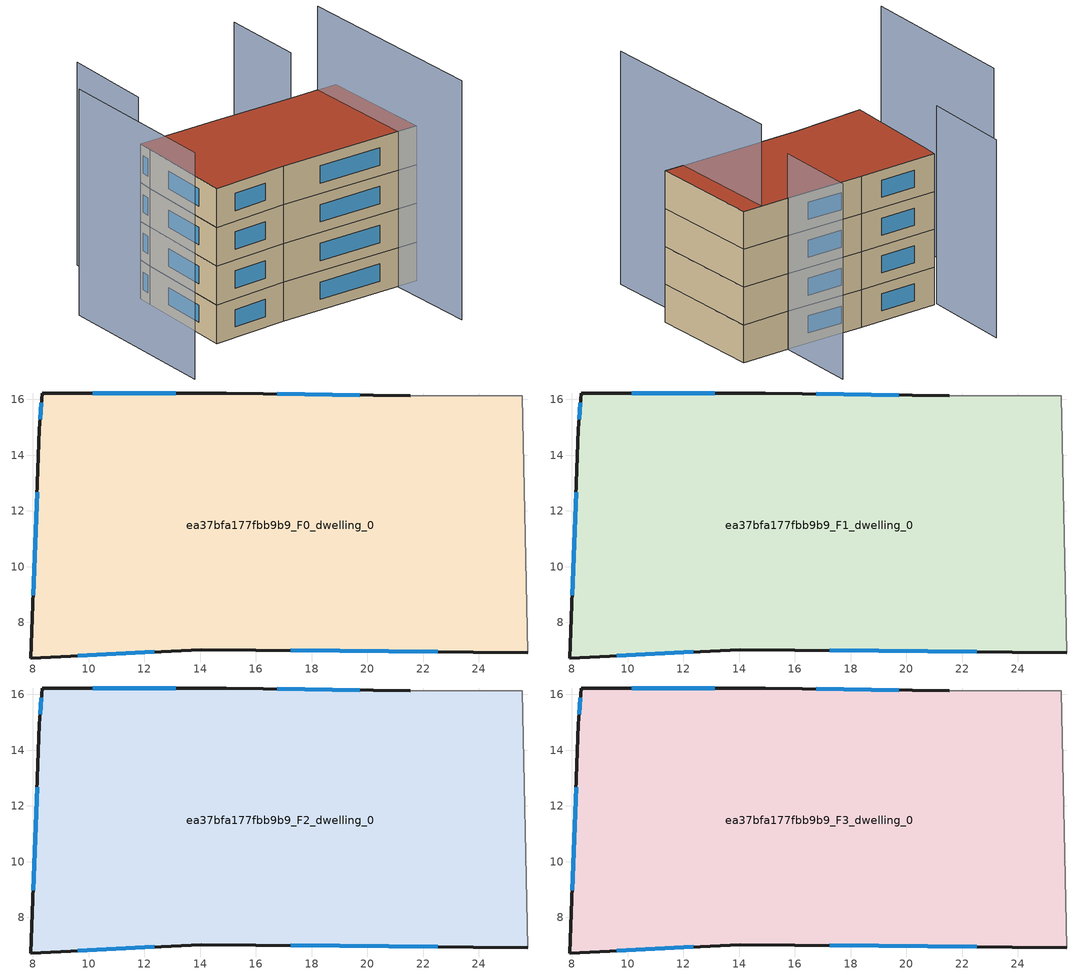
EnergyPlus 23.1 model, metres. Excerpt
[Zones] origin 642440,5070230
ea37bfa177fbb9b9_F0_dwelling_0
 floor ground (EU_floor_Construction): 25.55,16.13 25.75,6.92 14.04,7.02 7.93,6.72 8.24,14.93 8.34,16.23 14.94,16.23 21.55,16.13 z0
 wall outside (EU_wall_Construction): 21.55,16.13 14.94,16.23 8.34,16.23 8.24,14.93 7.93,6.72 14.04,7.02 25.75,6.92 z0:3
 wall adiabatic (EU_wall_Construction): 25.75,6.92 25.55,16.13 21.55,16.13 z0:3
 window (EU_Window_Construction): 17.26,6.99 22.53,6.95 / 9.61,6.81 12.36,6.94 / 8.15,12.67 8.02,8.98 / 8.31,15.87 8.26,15.29 / 13.13,16.23 10.15,16.23 / 19.73,16.16 16.76,16.2 z0.83:2.17
ea37bfa177fbb9b9_F1_dwelling_0
 floor to ea37bfa177fbb9b9_F0_dwelling_0 (EU_floor_Construction): 25.55,16.13 25.75,6.92 14.04,7.02 7.93,6.72 8.24,14.93 8.34,16.23 14.94,16.23 21.55,16.13 z3
 wall outside (EU_wall_Construction): 21.55,16.13 14.94,16.23 8.34,16.23 8.24,14.93 7.93,6.72 14.04,7.02 25.75,6.92 z3:6
 wall adiabatic (EU_wall_Construction): 25.75,6.92 25.55,16.13 21.55,16.13 z3:6
 window (EU_Window_Construction): 17.26,6.99 22.53,6.95 / 9.61,6.81 12.36,6.94 / 8.15,12.67 8.02,8.98 / 8.31,15.87 8.26,15.29 / 13.13,16.23 10.15,16.23 / 19.73,16.16 16.76,16.2 z3.83:5.17
ea37bfa177fbb9b9_F2_dwelling_0
 floor to ea37bfa177fbb9b9_F1_dwelling_0 (EU_floor_Construction): 25.55,16.13 25.75,6.92 14.04,7.02 7.93,6.72 8.24,14.93 8.34,16.23 14.94,16.23 21.55,16.13 z6
 wall outside (EU_wall_Construction): 21.55,16.13 14.94,16.23 8.34,16.23 8.24,14.93 7.93,6.72 14.04,7.02 25.75,6.92 z6:9
 wall adiabatic (EU_wall_Construction): 25.75,6.92 25.55,16.13 21.55,16.13 z6:9
 window (EU_Window_Construction): 17.26,6.99 22.53,6.95 / 9.61,6.81 12.36,6.94 / 8.15,12.67 8.02,8.98 / 8.31,15.87 8.26,15.29 / 13.13,16.23 10.15,16.23 / 19.73,16.16 16.76,16.2 z6.83:8.17
ea37bfa177fbb9b9_F3_dwelling_0
 floor to ea37bfa177fbb9b9_F2_dwelling_0 (EU_floor_Construction): 25.55,16.13 25.75,6.92 14.04,7.02 7.93,6.72 8.24,14.93 8.34,16.23 14.94,16.23 21.55,16.13 z9
 wall outside (EU_wall_Construction): 21.55,16.13 14.94,16.23 8.34,16.23 8.24,14.93 7.93,6.72 14.04,7.02 25.75,6.92 z9:12
 wall adiabatic (EU_wall_Construction): 25.75,6.92 25.55,16.13 21.55,16.13 z9:12
 window (EU_Window_Construction): 17.26,6.99 22.53,6.95 / 9.61,6.81 12.36,6.94 / 8.15,12.67 8.02,8.98 / 8.31,15.87 8.26,15.29 / 13.13,16.23 10.15,16.23 / 19.73,16.16 16.76,16.2 z9.83:11.17
 roof outside (EU_roof_Construction): 25.75,6.92 25.55,16.13 21.55,16.13 14.94,16.23 8.34,16.23 8.24,14.93 7.93,6.72 14.04,7.02 z12
shading: 24.24,-0.39 23.92,16.09 z0:18.5; 3.14,16.51 3.01,2.8 z0:17.5; 21.55,16.13 21.55,22.73 z0:15.5; 8.25,23.55 8.05,16.13 z0:15.7
[Building]
EU S2 Campaign: North Axis=0; Terrain=City; Solar Distribution=FullExterior
[Site:Location]
Lyon-Bron: Latitude=45.75; Longitude=5; Time Zone=1; Elevation=198
[SizingPeriod:WeatherFileDays]
AnnualSizingPeriod: Begin Month=1; Begin Day of Month=1; End Month=12; End Day of Month=31; Day of Week for Start Day=Monday; Use Weather File Daylight Saving Period=No; Use Weather File Rain and Snow Indicators=No
[MATERIAL]
EU_InternalMass_Material: Roughness=MediumRough; Thickness=0.1; Conductivity=1; Density=1800; Specific Heat=900; Thermal Absorptance=0.9; Solar Absorptance=0.7; Visible Absorptance=0.7
[MATERIAL:NOMASS] Roughness=MediumRough; Thermal Absorptance=0.9; Solar Absorptance=0.7; Visible Absorptance=0.7
Name | Thermal Resistance
EU_wall_NoMass | 0.87146
EU_roof_NoMass | 0.842276
EU_floor_NoMass | 0.496999
[WINDOWMATERIAL:SIMPLEGLAZINGSYSTEM]
EU_Window_SimpleGlazing: UFactor=2.2525; Solar Heat Gain Coefficient=0.76; Visible Transmittance=0.76
[CONSTRUCTION]
EU_wall_Construction: EU_wall_NoMass
EU_roof_Construction: EU_roof_NoMass
EU_floor_Construction: EU_floor_NoMass
EU_InternalMass_Construction: EU_InternalMass_Material
EU_Window_Construction: EU_Window_SimpleGlazing
[ZONE] Type=1; Multiplier=1; Ceiling Height=autocalculate; Floor Area=autocalculate; Part of Total Floor Area=Yes
Name | Volume
ea37bfa177fbb9b9_F0_dwelling_0 | 486.437
ea37bfa177fbb9b9_F1_dwelling_0; ea37bfa177fbb9b9_F2_dwelling_0; ea37bfa177fbb9b9_F3_dwelling_0 | 486.436
[INTERNALMASS] Construction=EU_InternalMass_Construction; Surface Area=162.145
Name | Zone or ZoneList
ea37bfa177fbb9b9_F0_dwelling_0_EU_InternalMass | ea37bfa177fbb9b9_F0_dwelling_0
ea37bfa177fbb9b9_F1_dwelling_0_EU_InternalMass | ea37bfa177fbb9b9_F1_dwelling_0
ea37bfa177fbb9b9_F2_dwelling_0_EU_InternalMass | ea37bfa177fbb9b9_F2_dwelling_0
ea37bfa177fbb9b9_F3_dwelling_0_EU_InternalMass | ea37bfa177fbb9b9_F3_dwelling_0
[OTHEREQUIPMENT] Fuel Type=Electricity; Design Level Calculation Method=Watts/Area; Power per Zone Floor Area=1; Fraction Latent=0; Fraction Radiant=0; Fraction Lost=0; Carbon Dioxide Generation Rate=0; EndUse Subcategory=EU_Step8_InternalGains
Name | Zone or ZoneList or Space or SpaceList | Schedule
EU_Step8_InternalGain_ea37bfa177fbb9b9_F0_dwelling_0_f000 | ea37bfa177fbb9b9_F0_dwelling_0 | EU_Step8_GainSchedule_ea37bfa177fbb9b9_F0_dwelling_0_f000
EU_Step8_InternalGain_ea37bfa177fbb9b9_F1_dwelling_0_f000 | ea37bfa177fbb9b9_F1_dwelling_0 | EU_Step8_GainSchedule_ea37bfa177fbb9b9_F1_dwelling_0_f000
EU_Step8_InternalGain_ea37bfa177fbb9b9_F2_dwelling_0_f000 | ea37bfa177fbb9b9_F2_dwelling_0 | EU_Step8_GainSchedule_ea37bfa177fbb9b9_F2_dwelling_0_f000
EU_Step8_InternalGain_ea37bfa177fbb9b9_F3_dwelling_0_f000 | ea37bfa177fbb9b9_F3_dwelling_0 | EU_Step8_GainSchedule_ea37bfa177fbb9b9_F3_dwelling_0_f000
[ZONEVENTILATION:DESIGNFLOWRATE] Schedule=EU_AlwaysOn; Design Flow Rate Calculation Method=AirChanges/Hour; Air Changes per Hour=0.425; Ventilation Type=Natural; Fan Pressure Rise=0; Fan Total Efficiency=1; Constant Term Coefficient=1; Temperature Term Coefficient=0; Velocity Term Coefficient=0; Velocity Squared Term Coefficient=0; Minimum Indoor Temperature=-100; Maximum Indoor Temperature=100; Delta Temperature=-100; Minimum Outdoor Temperature=-100; Maximum Outdoor Temperature=100; Maximum Wind Speed=40
Name | Zone or ZoneList or Space or SpaceList
EU_ConstantAir_ea37bfa177fbb9b9_F0_dwelling_0 | ea37bfa177fbb9b9_F0_dwelling_0
EU_ConstantAir_ea37bfa177fbb9b9_F1_dwelling_0 | ea37bfa177fbb9b9_F1_dwelling_0
EU_ConstantAir_ea37bfa177fbb9b9_F2_dwelling_0 | ea37bfa177fbb9b9_F2_dwelling_0
EU_ConstantAir_ea37bfa177fbb9b9_F3_dwelling_0 | ea37bfa177fbb9b9_F3_dwelling_0
[HVACTEMPLATE:THERMOSTAT] Constant Heating Setpoint=20; Constant Cooling Setpoint=50
EU_HeatOnly_ea37bfa177fbb9b9_F0_dwelling_0; EU_HeatOnly_ea37bfa177fbb9b9_F1_dwelling_0; EU_HeatOnly_ea37bfa177fbb9b9_F2_dwelling_0; EU_HeatOnly_ea37bfa177fbb9b9_F3_dwelling_0
[HVACTEMPLATE:ZONE:IDEALLOADSAIRSYSTEM] System Availability Schedule=EU_AlwaysOn; Maximum Heating Supply Air Temperature=50; Minimum Cooling Supply Air Temperature=13; Maximum Heating Supply Air Humidity Ratio=0.0156; Minimum Cooling Supply Air Humidity Ratio=0.0077; Heating Limit=NoLimit; Cooling Limit=NoLimit; Heating Availability Schedule=EU_AlwaysOn; Cooling Availability Schedule=EU_CoolingOff; Dehumidification Control Type=ConstantSensibleHeatRatio; Cooling Sensible Heat Ratio=0.7; Dehumidification Setpoint=60; Humidification Control Type=None; Humidification Setpoint=30; Outdoor Air Method=None; Outdoor Air Flow Rate per Person=0.00944; Outdoor Air Flow Rate per Zone Floor Area=0; Outdoor Air Flow Rate per Zone=0; Demand Controlled Ventilation Type=None; Outdoor Air Economizer Type=NoEconomizer; Heat Recovery Type=None; Sensible Heat Recovery Effectiveness=0.7; Latent Heat Recovery Effectiveness=0.65
Name | Template Thermostat
ea37bfa177fbb9b9_F0_dwelling_0 | EU_HeatOnly_ea37bfa177fbb9b9_F0_dwelling_0
ea37bfa177fbb9b9_F1_dwelling_0 | EU_HeatOnly_ea37bfa177fbb9b9_F1_dwelling_0
ea37bfa177fbb9b9_F2_dwelling_0 | EU_HeatOnly_ea37bfa177fbb9b9_F2_dwelling_0
ea37bfa177fbb9b9_F3_dwelling_0 | EU_HeatOnly_ea37bfa177fbb9b9_F3_dwelling_0
[SIZING:ZONE] Zone Cooling Design Supply Air Temperature Input Method=SupplyAirTemperature; Zone Cooling Design Supply Air Temperature=13; Zone Heating Design Supply Air Temperature Input Method=SupplyAirTemperature; Zone Heating Design Supply Air Temperature=50; Zone Cooling Design Supply Air Humidity Ratio=0.008; Zone Heating Design Supply Air Humidity Ratio=0.008; Cooling Design Air Flow Method=DesignDay; Cooling Design Air Flow Rate=0; Cooling Minimum Air Flow per Zone Floor Area=0.000762; Cooling Minimum Air Flow=0; Cooling Minimum Air Flow Fraction=0.2; Heating Design Air Flow Method=DesignDay; Heating Design Air Flow Rate=0; Heating Maximum Air Flow per Zone Floor Area=0.002032; Heating Maximum Air Flow=0.141576; Heating Maximum Air Flow Fraction=0.3; Account for Dedicated Outdoor Air System=No; Dedicated Outdoor Air System Control Strategy=NeutralSupplyAir; Dedicated Outdoor Air Low Setpoint Temperature for Design=autosize; Dedicated Outdoor Air High Setpoint Temperature for Design=autosize; Zone Load Sizing Method=Sensible Load Only No Latent Load; Zone Latent Cooling Design Supply Air Humidity Ratio Input Method=HumidityRatioDifference; Zone Cooling Design Supply Air Humidity Ratio Difference=0.005; Zone Latent Heating Design Supply Air Humidity Ratio Input Method=HumidityRatioDifference; Zone Humidification Design Supply Air Humidity Ratio Difference=0.005
ea37bfa177fbb9b9_F0_dwelling_0; ea37bfa177fbb9b9_F1_dwelling_0; ea37bfa177fbb9b9_F2_dwelling_0; ea37bfa177fbb9b9_F3_dwelling_0
[SCHEDULE:CONSTANT]
Name | Hourly Value
EU_AlwaysOn | 1
EU_CoolingOff | 0
[SCHEDULE:FILE] Column Number=1; Rows to Skip at Top=0; Number of Hours of Data=8760; Column Separator=Comma; Interpolate to Timestep=No; Minutes per Item=60; Adjust Schedule for Daylight Savings=Yes
Name | File
EU_Step8_GainSchedule_ea37bfa177fbb9b9_F0_dwelling_0_f000 | ../../schedules/ea37bfa177fbb9b9/ea37bfa177fbb9b9_F0_dwelling_0_f000_gain.csv
EU_Step8_GainSchedule_ea37bfa177fbb9b9_F1_dwelling_0_f000 | ../../schedules/ea37bfa177fbb9b9/ea37bfa177fbb9b9_F1_dwelling_0_f000_gain.csv
EU_Step8_GainSchedule_ea37bfa177fbb9b9_F2_dwelling_0_f000 | ../../schedules/ea37bfa177fbb9b9/ea37bfa177fbb9b9_F2_dwelling_0_f000_gain.csv
EU_Step8_GainSchedule_ea37bfa177fbb9b9_F3_dwelling_0_f000 | ../../schedules/ea37bfa177fbb9b9/ea37bfa177fbb9b9_F3_dwelling_0_f000_gain.csv
